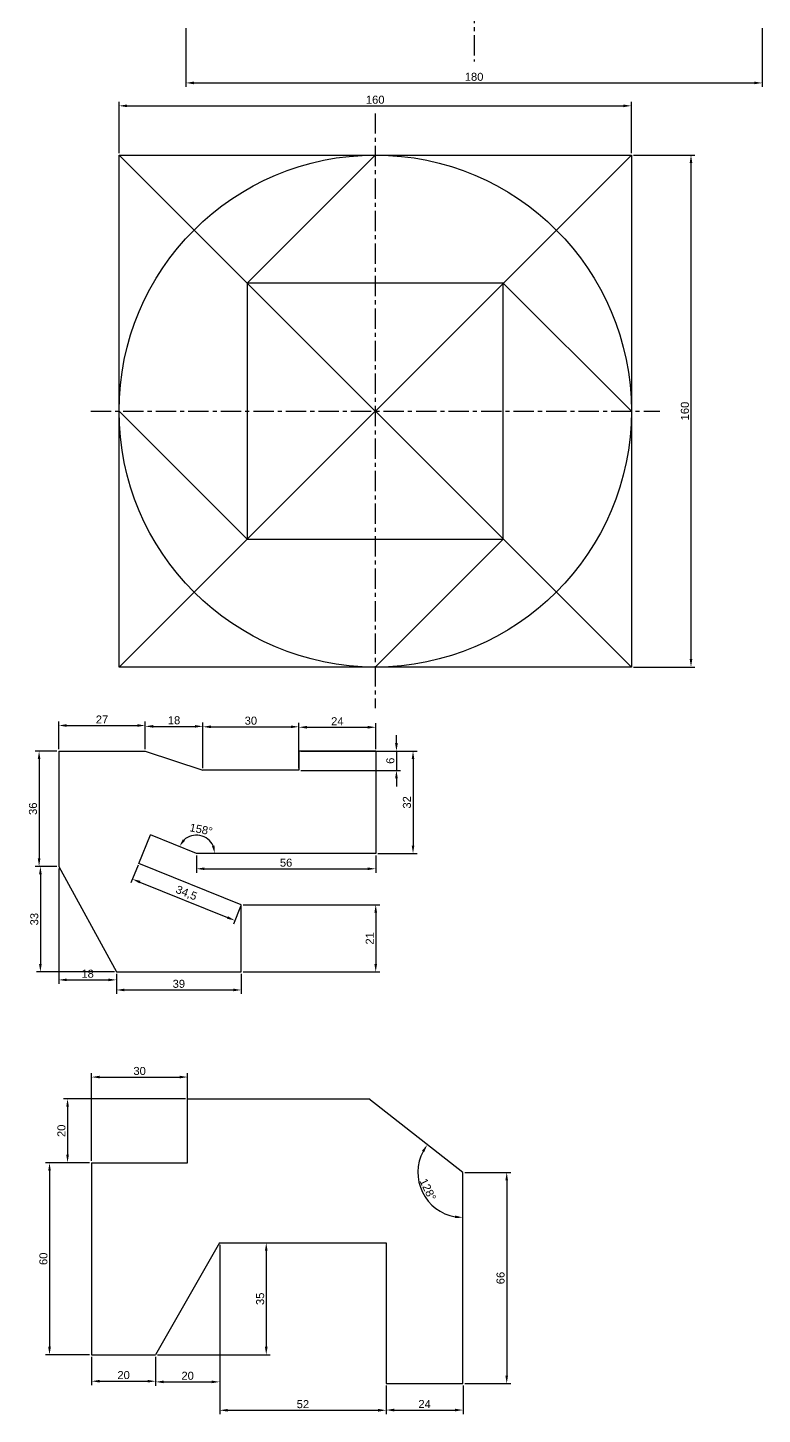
# Model space of a CAD drawing. Header units: millimetres. Extents: x 7 to 1809, y 7 to 1650.
# Drawn here: x 316.8 to 546.2, y 28.8 to 462.1 of the extents above; entities that cross this region are included whole.
import ezdxf

# ---------------------------------------------------------------- set-up
doc = ezdxf.new("R2010")
doc.units = ezdxf.units.MM
doc.header["$LTSCALE"] = 0.2
doc.linetypes.add('CENTER', pattern=[50.8, 31.75, -6.35, 6.35, -6.35])
doc.layers.add('中心线', color=1, linetype='CENTER')
doc.layers.add('尺寸线', color=5, linetype='Continuous')
doc.layers.add('可见的轮廓线', color=3, linetype='Continuous', lineweight=30)
doc.styles.get("Standard").update_dxf_attribs({"font": 'arial.ttf'})
doc.dimstyles.new('ISO-25', dxfattribs={"dimtxt": 2.5, "dimasz": 2.5, "dimexe": 1.25, "dimexo": 0.625, "dimtad": 1, "dimtxsty": 'Standard', "dimcen": 2.5, "dimadec": 0, "dimazin": 0, "dimtfac": 1, "dimtmove": 0, "dimatfit": 3, "dimfxl": 1, "dimarcsym": 0})

# ---------------------------------------------------------------- blocks, each defined once
blk = doc.blocks.new('*D228')
at = {"layer": 'Defpoints', "color": 0, "transparency": 16777216}
for p in [(336.78, 107.4), (323.64, 47.4), (336.78, 47.4)]:
    blk.add_point(p, dxfattribs=at)
at = {"layer": '尺寸线', "color": 0, "lineweight": -2, "transparency": 16777216}
for p, q in [((336.15, 107.4), (322.39, 107.4)), ((323.64, 104.9), (323.64, 49.9)), ((336.15, 47.4), (322.39, 47.4))]:
    blk.add_line(p, q, dxfattribs=at)
at = {"layer": '尺寸线', "color": 0, "transparency": 16777216}
for points in [[(323.23, 104.9), (324.06, 104.9), (323.64, 107.4)], [(323.23, 49.9), (324.06, 49.9), (323.64, 47.4)]]:
    blk.add_solid(points, dxfattribs=at)
at = {"layer": '尺寸线', "color": 0, "transparency": 16777216, "insert": (321.74, 77.4), "char_height": 2.5, "attachment_point": 5, "rotation": 90}
blk.add_mtext('60', dxfattribs=at)
blk = doc.blocks.new('*D229')
at = {"layer": 'Defpoints', "color": 0, "transparency": 16777216}
for p in [(366.78, 134.19), (336.78, 107.4), (366.78, 107.4)]:
    blk.add_point(p, dxfattribs=at)
at = {"layer": '尺寸线', "color": 0, "lineweight": -2, "transparency": 16777216}
for p, q in [((336.78, 108.02), (336.78, 135.44)), ((366.78, 108.02), (366.78, 135.44)), ((339.28, 134.19), (364.28, 134.19))]:
    blk.add_line(p, q, dxfattribs=at)
at = {"layer": '尺寸线', "color": 0, "transparency": 16777216}
for points in [[(339.28, 134.61), (339.28, 133.78), (336.78, 134.19)], [(364.28, 134.61), (364.28, 133.78), (366.78, 134.19)]]:
    blk.add_solid(points, dxfattribs=at)
at = {"layer": '尺寸线', "color": 0, "transparency": 16777216, "insert": (351.78, 136.09), "char_height": 2.5, "attachment_point": 5}
blk.add_mtext('30', dxfattribs=at)
blk = doc.blocks.new('*D230')
at = {"layer": 'Defpoints', "color": 0, "transparency": 16777216}
for p in [(366.78, 127.4), (329.27, 107.4), (336.78, 107.4)]:
    blk.add_point(p, dxfattribs=at)
at = {"layer": '尺寸线', "color": 0, "lineweight": -2, "transparency": 16777216}
for p, q in [((366.15, 127.4), (328.02, 127.4)), ((329.27, 124.9), (329.27, 109.9)), ((336.15, 107.4), (328.02, 107.4))]:
    blk.add_line(p, q, dxfattribs=at)
at = {"layer": '尺寸线', "color": 0, "transparency": 16777216}
for points in [[(328.86, 124.9), (329.69, 124.9), (329.27, 127.4)], [(328.86, 109.9), (329.69, 109.9), (329.27, 107.4)]]:
    blk.add_solid(points, dxfattribs=at)
at = {"layer": '尺寸线', "color": 0, "transparency": 16777216, "insert": (327.37, 117.4), "char_height": 2.5, "attachment_point": 5, "rotation": 90}
blk.add_mtext('20', dxfattribs=at)
blk = doc.blocks.new('*D231')
at = {"layer": 'Defpoints', "color": 0, "transparency": 16777216}
for p in [(336.78, 47.4), (356.78, 47.4), (356.78, 39.15)]:
    blk.add_point(p, dxfattribs=at)
at = {"layer": '尺寸线', "color": 0, "lineweight": -2, "transparency": 16777216}
for p, q in [((336.78, 46.77), (336.78, 37.9)), ((356.78, 46.77), (356.78, 37.9)), ((339.28, 39.15), (354.28, 39.15))]:
    blk.add_line(p, q, dxfattribs=at)
at = {"layer": '尺寸线', "color": 0, "transparency": 16777216}
for points in [[(339.28, 39.57), (339.28, 38.74), (336.78, 39.15)], [(354.28, 39.57), (354.28, 38.74), (356.78, 39.15)]]:
    blk.add_solid(points, dxfattribs=at)
at = {"layer": '尺寸线', "color": 0, "transparency": 16777216, "insert": (346.78, 41.05), "char_height": 2.5, "attachment_point": 5}
blk.add_mtext('20', dxfattribs=at)
blk = doc.blocks.new('*D232')
at = {"layer": 'Defpoints', "color": 0, "transparency": 16777216}
for p in [(376.78, 82.4), (356.78, 47.4), (376.78, 38.94)]:
    blk.add_point(p, dxfattribs=at)
at = {"layer": '尺寸线', "color": 0, "lineweight": -2, "transparency": 16777216}
for p, q in [((376.78, 81.77), (376.78, 37.69)), ((356.78, 46.77), (356.78, 37.69)), ((359.28, 38.94), (374.28, 38.94))]:
    blk.add_line(p, q, dxfattribs=at)
at = {"layer": '尺寸线', "color": 0, "transparency": 16777216}
for points in [[(359.28, 39.36), (359.28, 38.53), (356.78, 38.94)], [(374.28, 39.36), (374.28, 38.53), (376.78, 38.94)]]:
    blk.add_solid(points, dxfattribs=at)
at = {"layer": '尺寸线', "color": 0, "transparency": 16777216, "insert": (366.78, 40.84), "char_height": 2.5, "attachment_point": 5}
blk.add_mtext('20', dxfattribs=at)
blk = doc.blocks.new('*D233')
at = {"layer": 'Defpoints', "color": 0, "transparency": 16777216}
for p in [(376.78, 82.4), (428.78, 38.4), (428.78, 30.07)]:
    blk.add_point(p, dxfattribs=at)
at = {"layer": '尺寸线', "color": 0, "lineweight": -2, "transparency": 16777216}
for p, q in [((376.78, 81.77), (376.78, 28.82)), ((428.78, 37.77), (428.78, 28.82)), ((379.28, 30.07), (426.28, 30.07))]:
    blk.add_line(p, q, dxfattribs=at)
at = {"layer": '尺寸线', "color": 0, "transparency": 16777216}
for points in [[(379.28, 30.49), (379.28, 29.65), (376.78, 30.07)], [(426.28, 30.49), (426.28, 29.65), (428.78, 30.07)]]:
    blk.add_solid(points, dxfattribs=at)
at = {"layer": '尺寸线', "color": 0, "transparency": 16777216, "insert": (402.78, 31.97), "char_height": 2.5, "attachment_point": 5}
blk.add_mtext('52', dxfattribs=at)
blk = doc.blocks.new('*D234')
at = {"layer": 'Defpoints', "color": 0, "transparency": 16777216}
for p in [(376.78, 82.4), (356.78, 47.4), (391.33, 47.4)]:
    blk.add_point(p, dxfattribs=at)
at = {"layer": '尺寸线', "color": 0, "lineweight": -2, "transparency": 16777216}
for p, q in [((377.4, 82.4), (392.58, 82.4)), ((391.33, 79.9), (391.33, 49.9)), ((357.4, 47.4), (392.58, 47.4))]:
    blk.add_line(p, q, dxfattribs=at)
at = {"layer": '尺寸线', "color": 0, "transparency": 16777216}
for points in [[(390.92, 79.9), (391.75, 79.9), (391.33, 82.4)], [(390.92, 49.9), (391.75, 49.9), (391.33, 47.4)]]:
    blk.add_solid(points, dxfattribs=at)
at = {"layer": '尺寸线', "color": 0, "transparency": 16777216, "insert": (389.43, 64.9), "char_height": 2.5, "attachment_point": 5, "rotation": 90}
blk.add_mtext('35', dxfattribs=at)
blk = doc.blocks.new('*D235')
at = {"layer": 'Defpoints', "color": 0, "transparency": 16777216}
for p in [(428.78, 38.4), (452.78, 38.4), (452.78, 30.14)]:
    blk.add_point(p, dxfattribs=at)
at = {"layer": '尺寸线', "color": 0, "lineweight": -2, "transparency": 16777216}
for p, q in [((428.78, 37.77), (428.78, 28.89)), ((452.78, 37.77), (452.78, 28.89)), ((431.28, 30.14), (450.28, 30.14))]:
    blk.add_line(p, q, dxfattribs=at)
at = {"layer": '尺寸线', "color": 0, "transparency": 16777216}
for points in [[(431.28, 30.56), (431.28, 29.72), (428.78, 30.14)], [(450.28, 30.56), (450.28, 29.72), (452.78, 30.14)]]:
    blk.add_solid(points, dxfattribs=at)
at = {"layer": '尺寸线', "color": 0, "transparency": 16777216, "insert": (440.78, 32.02), "char_height": 2.5, "attachment_point": 5}
blk.add_mtext('24', dxfattribs=at)
blk = doc.blocks.new('*D236')
at = {"layer": 'Defpoints', "color": 0, "transparency": 16777216}
for p in [(452.78, 104.4), (452.78, 38.4), (466.43, 38.4)]:
    blk.add_point(p, dxfattribs=at)
at = {"layer": '尺寸线', "color": 0, "lineweight": -2, "transparency": 16777216}
for p, q in [((453.4, 104.4), (467.68, 104.4)), ((466.43, 101.9), (466.43, 40.9)), ((453.4, 38.4), (467.68, 38.4))]:
    blk.add_line(p, q, dxfattribs=at)
at = {"layer": '尺寸线', "color": 0, "transparency": 16777216}
for points in [[(466.01, 101.9), (466.84, 101.9), (466.43, 104.4)], [(466.01, 40.9), (466.84, 40.9), (466.43, 38.4)]]:
    blk.add_solid(points, dxfattribs=at)
at = {"layer": '尺寸线', "color": 0, "transparency": 16777216, "insert": (464.52, 71.4), "char_height": 2.5, "attachment_point": 5, "rotation": 90}
blk.add_mtext('66', dxfattribs=at)
blk = doc.blocks.new('*D237')
at = {"layer": 'Defpoints', "color": 0, "transparency": 16777216}
for p in [(423.34, 127.4), (452.78, 104.4), (452.78, 104.4), (438.72, 103.25), (452.78, 38.4)]:
    blk.add_point(p, dxfattribs=at)
at = {"layer": '尺寸线', "color": 0, "lineweight": -2, "transparency": 16777216}
blk.add_arc((452.78, 104.4), 14.1, 152.1692, 259.8308, dxfattribs=at)
at = {"layer": '尺寸线', "color": 0, "transparency": 16777216}
for points in [[(439.95, 111.21), (440.65, 110.75), (441.66, 113.08)], [(450.32, 90.93), (450.25, 90.1), (452.78, 90.29)]]:
    blk.add_solid(points, dxfattribs=at)
at = {"layer": '尺寸线', "color": 0, "transparency": 16777216, "insert": (441.81, 99.05), "char_height": 2.5, "attachment_point": 5, "rotation": 296}
blk.add_mtext('128°', dxfattribs=at)
blk = doc.blocks.new('*D238')
at = {"layer": 'Defpoints', "color": 0, "transparency": 16777216}
for p in [(326.53, 236.04), (320.38, 200.04), (326.53, 200.04)]:
    blk.add_point(p, dxfattribs=at)
at = {"layer": '尺寸线', "color": 0, "lineweight": -2, "transparency": 16777216}
for p, q in [((325.9, 236.04), (319.13, 236.04)), ((320.38, 233.54), (320.38, 202.54)), ((325.9, 200.04), (319.13, 200.04))]:
    blk.add_line(p, q, dxfattribs=at)
at = {"layer": '尺寸线', "color": 0, "transparency": 16777216}
for points in [[(319.97, 233.54), (320.8, 233.54), (320.38, 236.04)], [(319.97, 202.54), (320.8, 202.54), (320.38, 200.04)]]:
    blk.add_solid(points, dxfattribs=at)
at = {"layer": '尺寸线', "color": 0, "transparency": 16777216, "insert": (318.48, 218.04), "char_height": 2.5, "attachment_point": 5, "rotation": 90}
blk.add_mtext('36', dxfattribs=at)
blk = doc.blocks.new('*D239')
at = {"layer": 'Defpoints', "color": 0, "transparency": 16777216}
for p in [(326.53, 200.04), (344.53, 167.04), (344.53, 164.56)]:
    blk.add_point(p, dxfattribs=at)
at = {"layer": '尺寸线', "color": 0, "lineweight": -2, "transparency": 16777216}
for p, q in [((326.53, 199.42), (326.53, 163.31)), ((344.53, 166.42), (344.53, 163.31)), ((329.03, 164.56), (342.03, 164.56))]:
    blk.add_line(p, q, dxfattribs=at)
at = {"layer": '尺寸线', "color": 0, "transparency": 16777216}
for points in [[(329.03, 164.98), (329.03, 164.15), (326.53, 164.56)], [(342.03, 164.98), (342.03, 164.15), (344.53, 164.56)]]:
    blk.add_solid(points, dxfattribs=at)
at = {"layer": '尺寸线', "color": 0, "transparency": 16777216, "insert": (335.53, 166.47), "char_height": 2.5, "attachment_point": 5}
blk.add_mtext('18', dxfattribs=at)
blk = doc.blocks.new('*D240')
at = {"layer": 'Defpoints', "color": 0, "transparency": 16777216}
for p in [(326.53, 200.04), (320.79, 167.04), (344.53, 167.04)]:
    blk.add_point(p, dxfattribs=at)
at = {"layer": '尺寸线', "color": 0, "lineweight": -2, "transparency": 16777216}
for p, q in [((325.9, 200.04), (319.54, 200.04)), ((320.79, 197.54), (320.79, 169.54)), ((343.9, 167.04), (319.54, 167.04))]:
    blk.add_line(p, q, dxfattribs=at)
at = {"layer": '尺寸线', "color": 0, "transparency": 16777216}
for points in [[(320.37, 197.54), (321.2, 197.54), (320.79, 200.04)], [(320.37, 169.54), (321.2, 169.54), (320.79, 167.04)]]:
    blk.add_solid(points, dxfattribs=at)
at = {"layer": '尺寸线', "color": 0, "transparency": 16777216, "insert": (318.89, 183.54), "char_height": 2.5, "attachment_point": 5, "rotation": 90}
blk.add_mtext('33', dxfattribs=at)
blk = doc.blocks.new('*D241')
at = {"layer": 'Defpoints', "color": 0, "transparency": 16777216}
for p in [(344.53, 167.04), (383.53, 167.04), (383.53, 161.41)]:
    blk.add_point(p, dxfattribs=at)
at = {"layer": '尺寸线', "color": 0, "lineweight": -2, "transparency": 16777216}
for p, q in [((344.53, 166.42), (344.53, 160.16)), ((383.53, 166.42), (383.53, 160.16)), ((347.03, 161.41), (381.03, 161.41))]:
    blk.add_line(p, q, dxfattribs=at)
at = {"layer": '尺寸线', "color": 0, "transparency": 16777216}
for points in [[(347.03, 161.83), (347.03, 161), (344.53, 161.41)], [(381.03, 161.83), (381.03, 161), (383.53, 161.41)]]:
    blk.add_solid(points, dxfattribs=at)
at = {"layer": '尺寸线', "color": 0, "transparency": 16777216, "insert": (364.03, 163.32), "char_height": 2.5, "attachment_point": 5}
blk.add_mtext('39', dxfattribs=at)
blk = doc.blocks.new('*D242')
at = {"layer": 'Defpoints', "color": 0, "transparency": 16777216}
for p in [(383.53, 188.04), (383.53, 167.04), (425.52, 167.04)]:
    blk.add_point(p, dxfattribs=at)
at = {"layer": '尺寸线', "color": 0, "lineweight": -2, "transparency": 16777216}
for p, q in [((384.15, 188.04), (426.77, 188.04)), ((425.52, 185.54), (425.52, 169.54)), ((384.15, 167.04), (426.77, 167.04))]:
    blk.add_line(p, q, dxfattribs=at)
at = {"layer": '尺寸线', "color": 0, "transparency": 16777216}
for points in [[(425.1, 185.54), (425.94, 185.54), (425.52, 188.04)], [(425.1, 169.54), (425.94, 169.54), (425.52, 167.04)]]:
    blk.add_solid(points, dxfattribs=at)
at = {"layer": '尺寸线', "color": 0, "transparency": 16777216, "insert": (423.64, 177.54), "char_height": 2.5, "attachment_point": 5, "rotation": 90}
blk.add_mtext('21', dxfattribs=at)
blk = doc.blocks.new('*D243')
at = {"layer": 'Defpoints', "color": 0, "transparency": 16777216}
for p in [(353.53, 244.05), (326.53, 236.04), (353.53, 236.04)]:
    blk.add_point(p, dxfattribs=at)
at = {"layer": '尺寸线', "color": 0, "lineweight": -2, "transparency": 16777216}
for p, q in [((326.53, 236.67), (326.53, 245.3)), ((329.03, 244.05), (351.03, 244.05)), ((353.53, 236.67), (353.53, 245.3))]:
    blk.add_line(p, q, dxfattribs=at)
at = {"layer": '尺寸线', "color": 0, "transparency": 16777216}
for points in [[(329.03, 244.47), (329.03, 243.64), (326.53, 244.05)], [(351.03, 244.47), (351.03, 243.64), (353.53, 244.05)]]:
    blk.add_solid(points, dxfattribs=at)
at = {"layer": '尺寸线', "color": 0, "transparency": 16777216, "insert": (340.03, 245.93), "char_height": 2.5, "attachment_point": 5}
blk.add_mtext('27', dxfattribs=at)
blk = doc.blocks.new('*D244')
at = {"layer": 'Defpoints', "color": 0, "transparency": 16777216}
for p in [(371.53, 243.78), (353.53, 236.04), (371.53, 230.04)]:
    blk.add_point(p, dxfattribs=at)
at = {"layer": '尺寸线', "color": 0, "lineweight": -2, "transparency": 16777216}
for p, q in [((353.53, 236.67), (353.53, 245.03)), ((356.03, 243.78), (369.03, 243.78)), ((371.53, 230.67), (371.53, 245.03))]:
    blk.add_line(p, q, dxfattribs=at)
at = {"layer": '尺寸线', "color": 0, "transparency": 16777216}
for points in [[(356.03, 244.2), (356.03, 243.37), (353.53, 243.78)], [(369.03, 244.2), (369.03, 243.37), (371.53, 243.78)]]:
    blk.add_solid(points, dxfattribs=at)
at = {"layer": '尺寸线', "color": 0, "transparency": 16777216, "insert": (362.53, 245.68), "char_height": 2.5, "attachment_point": 5}
blk.add_mtext('18', dxfattribs=at)
blk = doc.blocks.new('*D245')
at = {"layer": 'Defpoints', "color": 0, "transparency": 16777216}
for p in [(401.53, 243.65), (371.53, 230.04), (401.53, 230.04)]:
    blk.add_point(p, dxfattribs=at)
at = {"layer": '尺寸线', "color": 0, "lineweight": -2, "transparency": 16777216}
for p, q in [((371.53, 230.67), (371.53, 244.9)), ((374.03, 243.65), (399.03, 243.65)), ((401.53, 230.67), (401.53, 244.9))]:
    blk.add_line(p, q, dxfattribs=at)
at = {"layer": '尺寸线', "color": 0, "transparency": 16777216}
for points in [[(374.03, 244.06), (374.03, 243.23), (371.53, 243.65)], [(399.03, 244.06), (399.03, 243.23), (401.53, 243.65)]]:
    blk.add_solid(points, dxfattribs=at)
at = {"layer": '尺寸线', "color": 0, "transparency": 16777216, "insert": (386.53, 245.55), "char_height": 2.5, "attachment_point": 5}
blk.add_mtext('30', dxfattribs=at)
blk = doc.blocks.new('*D246')
at = {"layer": 'Defpoints', "color": 0, "transparency": 16777216}
for p in [(425.53, 243.51), (401.53, 236.04), (425.53, 236.04)]:
    blk.add_point(p, dxfattribs=at)
at = {"layer": '尺寸线', "color": 0, "lineweight": -2, "transparency": 16777216}
for p, q in [((401.53, 236.67), (401.53, 244.76)), ((404.03, 243.51), (423.03, 243.51)), ((425.53, 236.67), (425.53, 244.76))]:
    blk.add_line(p, q, dxfattribs=at)
at = {"layer": '尺寸线', "color": 0, "transparency": 16777216}
for points in [[(404.03, 243.93), (404.03, 243.09), (401.53, 243.51)], [(423.03, 243.93), (423.03, 243.09), (425.53, 243.51)]]:
    blk.add_solid(points, dxfattribs=at)
at = {"layer": '尺寸线', "color": 0, "transparency": 16777216, "insert": (413.53, 245.39), "char_height": 2.5, "attachment_point": 5}
blk.add_mtext('24', dxfattribs=at)
blk = doc.blocks.new('*D247')
at = {"layer": 'Defpoints', "color": 0, "transparency": 16777216}
for p in [(401.53, 236.04), (401.53, 230.04), (431.99, 230.04)]:
    blk.add_point(p, dxfattribs=at)
at = {"layer": '尺寸线', "color": 0, "lineweight": -2, "transparency": 16777216}
for p, q in [((431.99, 238.54), (431.99, 241.04)), ((402.15, 236.04), (433.24, 236.04)), ((431.99, 236.04), (431.99, 230.04)), ((402.15, 230.04), (433.24, 230.04)), ((431.99, 227.54), (431.99, 225.04))]:
    blk.add_line(p, q, dxfattribs=at)
at = {"layer": '尺寸线', "color": 0, "transparency": 16777216}
for points in [[(431.57, 238.54), (432.41, 238.54), (431.99, 236.04)], [(431.57, 227.54), (432.41, 227.54), (431.99, 230.04)]]:
    blk.add_solid(points, dxfattribs=at)
at = {"layer": '尺寸线', "color": 0, "transparency": 16777216, "insert": (430.09, 233.04), "char_height": 2.5, "attachment_point": 5, "rotation": 90}
blk.add_mtext('6', dxfattribs=at)
blk = doc.blocks.new('*D248')
at = {"layer": 'Defpoints', "color": 0, "transparency": 16777216}
for p in [(425.53, 236.04), (425.53, 204.04), (437.17, 204.04)]:
    blk.add_point(p, dxfattribs=at)
at = {"layer": '尺寸线', "color": 0, "lineweight": -2, "transparency": 16777216}
for p, q in [((426.15, 236.04), (438.42, 236.04)), ((437.17, 233.54), (437.17, 206.54)), ((426.15, 204.04), (438.42, 204.04))]:
    blk.add_line(p, q, dxfattribs=at)
at = {"layer": '尺寸线', "color": 0, "transparency": 16777216}
for points in [[(436.75, 233.54), (437.59, 233.54), (437.17, 236.04)], [(436.75, 206.54), (437.59, 206.54), (437.17, 204.04)]]:
    blk.add_solid(points, dxfattribs=at)
at = {"layer": '尺寸线', "color": 0, "transparency": 16777216, "insert": (435.27, 220.04), "char_height": 2.5, "attachment_point": 5, "rotation": 90}
blk.add_mtext('32', dxfattribs=at)
blk = doc.blocks.new('*D249')
at = {"layer": 'Defpoints', "color": 0, "transparency": 16777216}
for p in [(369.53, 204.04), (425.53, 204.04), (425.53, 199.28)]:
    blk.add_point(p, dxfattribs=at)
at = {"layer": '尺寸线', "color": 0, "lineweight": -2, "transparency": 16777216}
for p, q in [((369.53, 203.42), (369.53, 198.03)), ((425.53, 203.42), (425.53, 198.03)), ((372.03, 199.28), (423.03, 199.28))]:
    blk.add_line(p, q, dxfattribs=at)
at = {"layer": '尺寸线', "color": 0, "transparency": 16777216}
for points in [[(372.03, 199.7), (372.03, 198.87), (369.53, 199.28)], [(423.03, 199.7), (423.03, 198.87), (425.53, 199.28)]]:
    blk.add_solid(points, dxfattribs=at)
at = {"layer": '尺寸线', "color": 0, "transparency": 16777216, "insert": (397.53, 201.18), "char_height": 2.5, "attachment_point": 5}
blk.add_mtext('56', dxfattribs=at)
blk = doc.blocks.new('*D250')
at = {"layer": 'Defpoints', "color": 0, "transparency": 16777216}
for p in [(355.13, 209.86), (373.02, 208.63), (369.53, 204.04), (369.53, 204.04), (425.53, 204.04)]:
    blk.add_point(p, dxfattribs=at)
at = {"layer": '尺寸线', "color": 0, "lineweight": -2, "transparency": 16777216}
blk.add_arc((369.53, 204.04), 5.76, 25.0649, 132.9351, dxfattribs=at)
at = {"layer": '尺寸线', "color": 0, "transparency": 16777216}
for points in [[(365.95, 208.03), (365.26, 208.5), (364.19, 206.2)], [(375.15, 206.58), (374.34, 206.4), (375.29, 204.04)]]:
    blk.add_solid(points, dxfattribs=at)
at = {"layer": '尺寸线', "color": 0, "transparency": 16777216, "insert": (370.99, 211.57), "char_height": 2.5, "attachment_point": 5, "rotation": 349}
blk.add_mtext('158°', dxfattribs=at)
blk = doc.blocks.new('*D251')
at = {"layer": 'Defpoints', "color": 0, "transparency": 16777216}
for p in [(351.54, 200.97), (383.53, 188.04), (381.54, 183.12)]:
    blk.add_point(p, dxfattribs=at)
at = {"layer": '尺寸线', "color": 0, "lineweight": -2, "transparency": 16777216}
for p, q in [((351.31, 200.39), (349.08, 194.89)), ((351.87, 195.11), (379.22, 184.06)), ((383.3, 187.47), (381.07, 181.96))]:
    blk.add_line(p, q, dxfattribs=at)
at = {"layer": '尺寸线', "color": 0, "transparency": 16777216}
for points in [[(352.02, 195.5), (351.71, 194.72), (349.55, 196.05)], [(379.38, 184.45), (379.07, 183.67), (381.54, 183.12)]]:
    blk.add_solid(points, dxfattribs=at)
at = {"layer": '尺寸线', "color": 0, "transparency": 16777216, "insert": (366.34, 191.56), "char_height": 2.5, "attachment_point": 5, "rotation": 338}
blk.add_mtext('34,5', dxfattribs=at)
blk = doc.blocks.new('*D179')
at = {"layer": 'Defpoints', "color": 0, "transparency": 16777216}
for p in [(505.36, 437.69), (345.36, 422.32), (505.36, 422.32)]:
    blk.add_point(p, dxfattribs=at)
at = {"layer": '尺寸线', "color": 0, "lineweight": -2, "transparency": 16777216}
for p, q in [((345.36, 422.95), (345.36, 438.94)), ((347.86, 437.69), (502.86, 437.69)), ((505.36, 422.95), (505.36, 438.94))]:
    blk.add_line(p, q, dxfattribs=at)
at = {"layer": '尺寸线', "color": 0, "transparency": 16777216}
for points in [[(347.86, 438.11), (347.86, 437.27), (345.36, 437.69)], [(502.86, 438.11), (502.86, 437.27), (505.36, 437.69)]]:
    blk.add_solid(points, dxfattribs=at)
at = {"layer": '尺寸线', "color": 0, "transparency": 16777216, "insert": (425.36, 439.59), "char_height": 2.5, "attachment_point": 5}
blk.add_mtext('160', dxfattribs=at)
blk = doc.blocks.new('*D180')
at = {"layer": 'Defpoints', "color": 0, "transparency": 16777216}
for p in [(505.36, 422.32), (505.36, 262.32), (523.98, 262.32)]:
    blk.add_point(p, dxfattribs=at)
at = {"layer": '尺寸线', "color": 0, "lineweight": -2, "transparency": 16777216}
for p, q in [((505.98, 422.32), (525.23, 422.32)), ((523.98, 419.82), (523.98, 264.82)), ((505.98, 262.32), (525.23, 262.32))]:
    blk.add_line(p, q, dxfattribs=at)
at = {"layer": '尺寸线', "color": 0, "transparency": 16777216}
for points in [[(523.57, 419.82), (524.4, 419.82), (523.98, 422.32)], [(523.57, 264.82), (524.4, 264.82), (523.98, 262.32)]]:
    blk.add_solid(points, dxfattribs=at)
at = {"layer": '尺寸线', "color": 0, "transparency": 16777216, "insert": (522.08, 342.32), "char_height": 2.5, "attachment_point": 5, "rotation": 90}
blk.add_mtext('160', dxfattribs=at)
blk = doc.blocks.new('*D182')
at = {"layer": 'Defpoints', "color": 0, "transparency": 16777216}
for p in [(366.24, 462.58), (546.24, 462.58), (546.24, 444.85)]:
    blk.add_point(p, dxfattribs=at)
at = {"layer": '尺寸线', "color": 0, "lineweight": -2, "transparency": 16777216}
for p, q in [((366.24, 461.95), (366.24, 443.6)), ((546.24, 461.95), (546.24, 443.6)), ((368.74, 444.85), (543.74, 444.85))]:
    blk.add_line(p, q, dxfattribs=at)
at = {"layer": '尺寸线', "color": 0, "transparency": 16777216}
for points in [[(368.74, 445.27), (368.74, 444.44), (366.24, 444.85)], [(543.74, 445.27), (543.74, 444.44), (546.24, 444.85)]]:
    blk.add_solid(points, dxfattribs=at)
at = {"layer": '尺寸线', "color": 0, "transparency": 16777216, "insert": (456.24, 446.75), "char_height": 2.5, "attachment_point": 5}
blk.add_mtext('180', dxfattribs=at)

msp = doc.modelspace()

# ---------------------------------------------------------------- linework, layer by layer
at = {"layer": '中心线'}
for p, q in [((456.238, 652.791), (456.238, 451.54)), ((425.356, 435.347), (425.356, 249.464)), ((336.498, 342.321), (514.295, 342.321))]:
    msp.add_line(p, q, dxfattribs=at)
at = {"layer": '可见的轮廓线'}
for p, q in [((345.356, 262.321), (345.356, 422.321)), ((345.356, 422.321), (505.356, 422.321)), ((345.356, 422.321), (505.356, 262.321)), ((505.356, 422.321), (345.356, 262.321)), ((425.356, 422.321), (385.356, 382.321)), ((505.356, 422.321), (505.356, 262.321)), ((385.356, 382.321), (385.356, 302.321)), ((465.356, 382.321), (385.356, 382.321)), ((505.356, 342.321), (465.356, 382.321)), ((465.356, 302.321), (465.356, 382.321)), ((345.356, 342.321), (385.356, 302.321)), ((385.356, 302.321), (465.356, 302.321)), ((425.356, 262.321), (465.356, 302.321)), ((505.356, 262.321), (345.356, 262.321)), ((326.529, 236.045), (326.529, 200.045)), ((326.529, 236.045), (353.529, 236.045)), ((353.529, 236.045), (371.529, 230.045)), ((425.529, 236.045), (401.529, 236.045)), ((401.529, 236.045), (401.529, 230.045)), ((425.529, 236.045), (425.529, 204.045)), ((401.529, 230.045), (371.529, 230.045)), ((351.539, 200.97), (355.132, 209.862)), ((369.529, 204.045), (355.132, 209.862)), ((425.529, 204.045), (369.529, 204.045)), ((326.529, 200.045), (344.529, 167.045)), ((383.529, 188.045), (351.539, 200.97)), ((383.529, 167.045), (383.529, 188.045)), ((344.529, 167.045), (383.529, 167.045)), ((366.776, 107.396), (366.776, 127.396)), ((366.776, 127.396), (423.337, 127.396)), ((452.776, 104.396), (423.337, 127.396)), ((336.776, 107.396), (336.776, 47.396)), ((336.776, 107.396), (366.776, 107.396)), ((452.776, 38.396), (452.776, 104.396)), ((376.776, 82.396), (356.776, 47.396)), ((376.776, 82.396), (428.776, 82.396)), ((428.776, 82.396), (428.776, 38.396)), ((336.776, 47.396), (356.776, 47.396)), ((428.776, 38.396), (452.776, 38.396))]:
    msp.add_line(p, q, dxfattribs=at)
msp.add_circle((425.356, 342.321), 80, dxfattribs=at)

# ---------------------------------------------------------------- dimensions: what is measured, and where the dimension line sits
at = {"layer": '尺寸线'}
for base, p1, p2, picture, middle in [((546.238, 444.853), (366.238, 462.578), (546.238, 462.578), '*D182', (456.238, 446.754)), ((505.356, 437.692), (345.356, 422.321), (505.356, 422.321), '*D179', (425.356, 439.593)), ((371.529, 243.782), (353.529, 236.045), (371.529, 230.045), '*D244', (362.529, 245.683)), ((401.529, 243.647), (371.529, 230.045), (401.529, 230.045), '*D245', (386.529, 245.549)), ((425.529, 243.511), (401.529, 236.045), (425.529, 236.045), '*D246', (413.529, 245.392)), ((425.529, 199.283), (369.529, 204.045), (425.529, 204.045), '*D249', (397.529, 201.185)), ((344.529, 164.564), (326.529, 200.045), (344.529, 167.045), '*D239', (335.529, 166.466)), ((383.529, 161.414), (344.529, 167.045), (383.529, 167.045), '*D241', (364.029, 163.317)), ((366.776, 134.192), (336.776, 107.396), (366.776, 107.396), '*D229', (351.776, 136.094)), ((376.776, 38.942), (356.776, 47.396), (376.776, 82.396), '*D232', (366.776, 40.843)), ((428.776, 30.072), (376.776, 82.396), (428.776, 38.396), '*D233', (402.776, 31.973)), ((356.776, 39.153), (336.776, 47.396), (356.776, 47.396), '*D231', (346.776, 41.054)), ((452.776, 30.139), (428.776, 38.396), (452.776, 38.396), '*D235', (440.776, 32.019))]:
    dim = msp.add_linear_dim(base=base, p1=p1, p2=p2, dimstyle='ISO-25', dxfattribs=at)
    dim.commit()
    dim.dimension.update_dxf_attribs({"geometry": picture, "text_midpoint": middle})
for base, p1, p2, picture, middle in [((523.985, 262.321), (505.356, 422.321), (505.356, 262.321), '*D180', (522.083, 342.321)), ((431.989, 230.045), (401.529, 236.045), (401.529, 230.045), '*D247', (430.087, 233.045)), ((320.382, 200.045), (326.529, 236.045), (326.529, 200.045), '*D238', (318.48, 218.045)), ((437.169, 204.045), (425.529, 236.045), (425.529, 204.045), '*D248', (435.266, 220.045)), ((320.788, 167.045), (326.529, 200.045), (344.529, 167.045), '*D240', (318.886, 183.545)), ((425.521, 167.045), (383.529, 188.045), (383.529, 167.045), '*D242', (423.641, 177.545)), ((329.272, 107.396), (366.776, 127.396), (336.776, 107.396), '*D230', (327.37, 117.396)), ((323.643, 47.396), (336.776, 107.396), (336.776, 47.396), '*D228', (321.741, 77.396)), ((466.426, 38.396), (452.776, 104.396), (452.776, 38.396), '*D236', (464.525, 71.396)), ((391.334, 47.396), (376.776, 82.396), (356.776, 47.396), '*D234', (389.431, 64.896))]:
    dim = msp.add_linear_dim(base=base, p1=p1, p2=p2, angle=90, dimstyle='ISO-25', dxfattribs=at)
    dim.commit()
    dim.dimension.update_dxf_attribs({"geometry": picture, "text_midpoint": middle})
for p1, p2, distance, picture, middle in [((326.529, 236.045), (353.529, 236.045), 8.007, '*D243', (340.029, 245.933)), ((351.539, 200.97), (383.529, 188.045), -5.309, '*D251', (366.343, 191.558))]:
    dim = msp.add_aligned_dim(p1=p1, p2=p2, distance=distance, dimstyle='ISO-25', dxfattribs=at)
    dim.commit()
    dim.dimension.update_dxf_attribs({"geometry": picture, "text_midpoint": middle})
for base, line1, line2, picture, middle in [((373.023, 208.625), ((425.529, 204.045), (369.529, 204.045)), ((369.529, 204.045), (355.132, 209.862)), '*D250', (370.991, 211.566)), ((438.718, 103.248), ((452.776, 38.396), (452.776, 104.396)), ((452.776, 104.396), (423.337, 127.396)), '*D237', (441.808, 99.046))]:
    dim = msp.add_angular_dim_2l(base=base, line1=line1, line2=line2, dimstyle='ISO-25', dxfattribs=at)
    dim.commit()
    dim.dimension.update_dxf_attribs({"geometry": picture, "text_midpoint": middle})

doc.saveas('drawing.dxf')
